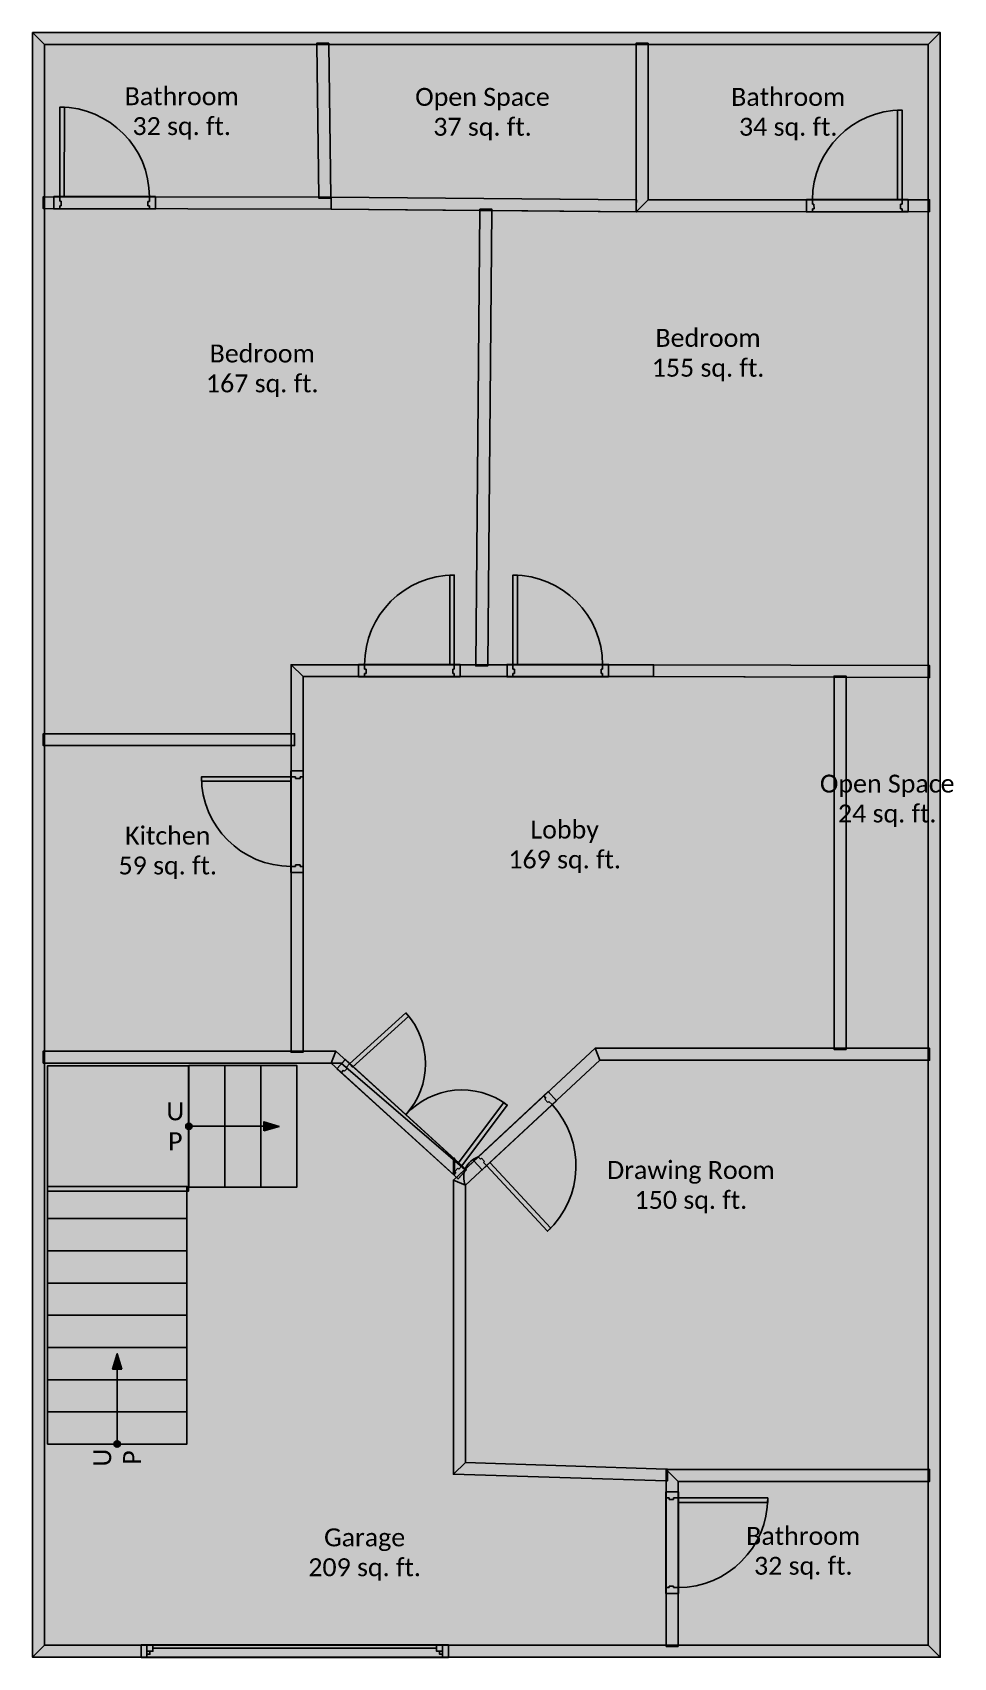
# Model space of a CAD drawing. Extents: x 2.1 to 27.9, y 0.2 to 45.5.
import ezdxf

# ---------------------------------------------------------------- set-up
doc = ezdxf.new("R2010")
doc.units = 0
doc.header["$LTSCALE"] = 0.289471
doc.header["$MEASUREMENT"] = 0
doc.layers.get('0').update_dxf_attribs({"linetype": 'CONTINUOUS'})
for name, color, linetype in [('BUILDING_ENVELOPE', 7, 'CONTINUOUS'), ('LANDING', 7, 'CONTINUOUS'), ('SPACE', 7, 'CONTINUOUS'), ('STAIR', 7, 'CONTINUOUS')]:
    doc.layers.add(name, color=color, linetype=linetype)
doc.styles.get("Standard").update_dxf_attribs({"font": 'txt.shx'})

msp = doc.modelspace()

# ---------------------------------------------------------------- hatches: boundary and pattern name
at = {"layer": 'BUILDING_ENVELOPE'}
for points in [[(2.483, 45.167), (2.483, 0.5), (2.15, 0.167), (2.15, 45.5)], [(2.15, 45.5), (27.483, 45.5), (27.15, 45.167), (2.483, 45.167)], [(27.483, 45.5), (27.483, 0.167), (27.15, 0.5), (27.15, 45.167)], [(10.084, 45.167), (10.418, 45.167), (10.418, 45.2), (10.084, 45.2)], [(10.145, 40.908), (10.084, 45.167), (10.418, 45.167), (10.478, 40.908)], [(18.996, 45.167), (19.329, 45.167), (19.329, 45.2), (18.996, 45.2)], [(19.329, 45.167), (19.332, 40.829), (18.999, 40.496), (18.996, 45.167)], [(3.041, 43.417), (3.038, 40.917), (2.913, 40.917), (2.916, 43.417)], [(26.291, 43.334), (26.293, 40.834), (26.418, 40.834), (26.416, 43.334)], [(2.483, 40.585), (2.483, 40.918), (2.45, 40.918), (2.45, 40.585)], [(2.483, 40.918), (10.485, 40.908), (10.483, 40.574), (2.483, 40.585)], [(10.478, 40.908), (10.145, 40.908), (10.145, 40.875), (10.478, 40.874)], [(10.485, 40.908), (19.002, 40.829), (19, 40.663), (18.999, 40.496), (10.483, 40.574)], [(19.332, 40.829), (27.15, 40.835), (27.15, 40.501), (18.999, 40.496)], [(27.15, 40.835), (27.15, 40.501), (27.183, 40.501), (27.183, 40.835)], [(14.521, 27.861), (14.638, 40.536), (14.971, 40.533), (14.855, 27.861)], [(14.638, 40.536), (14.971, 40.533), (14.972, 40.566), (14.638, 40.569)], [(13.793, 30.361), (13.793, 27.861), (13.918, 27.861), (13.918, 30.361)], [(15.683, 30.361), (15.683, 27.861), (15.558, 27.861), (15.558, 30.361)], [(9.366, 27.861), (19.484, 27.861), (19.483, 27.527), (9.699, 27.527)], [(9.366, 17.08), (9.366, 27.861), (9.699, 27.527), (9.699, 17.08)], [(14.855, 27.861), (14.521, 27.861), (14.521, 27.827), (14.855, 27.827)], [(19.484, 27.861), (27.15, 27.836), (27.15, 27.502), (19.483, 27.527)], [(27.15, 27.836), (27.15, 27.502), (27.183, 27.502), (27.183, 27.836)], [(24.522, 27.511), (24.855, 27.51), (24.855, 27.543), (24.522, 27.544)], [(24.522, 17.158), (24.522, 27.511), (24.855, 27.51), (24.855, 17.158)], [(2.483, 25.601), (2.483, 25.935), (2.45, 25.935), (2.45, 25.601)], [(2.483, 25.935), (9.465, 25.935), (9.465, 25.768), (9.465, 25.601), (2.483, 25.601)], [(6.866, 24.606), (9.366, 24.606), (9.366, 24.731), (6.866, 24.731)], [(12.57, 18.149), (10.998, 16.728), (11.082, 16.635), (12.654, 18.056)], [(2.483, 16.746), (2.483, 17.08), (2.45, 17.08), (2.45, 16.746)], [(2.483, 17.08), (10.612, 17.08), (10.483, 16.746), (2.483, 16.746)], [(9.699, 17.08), (9.366, 17.08), (9.366, 17.046), (9.699, 17.046)], [(10.612, 17.08), (13.897, 14.089), (13.897, 13.638), (10.483, 16.746)], [(13.897, 13.48), (17.849, 17.158), (17.98, 16.824), (14.23, 13.335)], [(17.849, 17.158), (27.15, 17.158), (27.15, 16.824), (17.98, 16.824)], [(24.855, 17.158), (24.522, 17.158), (24.522, 17.124), (24.855, 17.124)], [(27.15, 17.158), (27.15, 16.824), (27.183, 16.824), (27.183, 17.158)], [(15.3, 15.648), (14.032, 13.95), (14.132, 13.875), (15.4, 15.573)], [(13.897, 14.089), (13.897, 13.638), (13.93, 13.638), (13.93, 14.089)], [(16.613, 12.137), (14.91, 13.967), (14.818, 13.882), (16.522, 12.052)], [(13.897, 5.272), (13.897, 13.48), (14.23, 13.335), (14.23, 5.595)], [(14.23, 5.595), (19.834, 5.418), (19.834, 5.085), (13.897, 5.272)], [(19.834, 5.418), (19.834, 5.085), (19.868, 5.085), (19.868, 5.418)], [(19.834, 5.408), (27.15, 5.408), (27.15, 5.074), (20.168, 5.074)], [(19.834, 0.5), (19.834, 5.408), (20.168, 5.074), (20.168, 0.5)], [(27.15, 5.408), (27.15, 5.074), (27.183, 5.074), (27.183, 5.408)], [(22.668, 4.485), (20.168, 4.485), (20.168, 4.61), (22.668, 4.61)], [(2.483, 0.5), (27.15, 0.5), (27.483, 0.167), (2.15, 0.167)], [(20.168, 0.5), (19.834, 0.5), (19.834, 0.467), (20.168, 0.467)]]:
    msp.add_hatch(color=7, dxfattribs=at).paths.add_polyline_path(points)
h = msp.add_hatch(color=7, dxfattribs=at)
h.paths.add_polyline_path([(2.745, 40.584), (2.746, 40.918), (2.913, 40.917), (2.912, 40.792), (2.912, 40.667), (2.912, 40.584)])
h.paths.add_polyline_path([(5.579, 40.581), (5.579, 40.914), (5.413, 40.914), (5.412, 40.789), (5.412, 40.664), (5.412, 40.581)])
h = msp.add_hatch(color=7, dxfattribs=at)
h.paths.add_polyline_path([(26.585, 40.501), (26.584, 40.834), (26.418, 40.834), (26.418, 40.709), (26.418, 40.584), (26.418, 40.501)])
h.paths.add_polyline_path([(23.751, 40.499), (23.751, 40.832), (23.918, 40.832), (23.918, 40.707), (23.918, 40.582), (23.918, 40.499)])
h = msp.add_hatch(color=7, dxfattribs=at)
h.paths.add_polyline_path([(2.912, 40.792), (2.954, 40.792), (2.954, 40.667), (2.912, 40.667)])
h.paths.add_polyline_path([(5.412, 40.789), (5.371, 40.789), (5.371, 40.664), (5.412, 40.664)])
h = msp.add_hatch(color=7, dxfattribs=at)
h.paths.add_polyline_path([(26.418, 40.709), (26.376, 40.709), (26.376, 40.584), (26.418, 40.584)])
h.paths.add_polyline_path([(23.918, 40.707), (23.959, 40.707), (23.96, 40.582), (23.918, 40.582)])
h = msp.add_hatch(color=7, dxfattribs=at)
h.paths.add_polyline_path([(14.084, 27.527), (14.084, 27.861), (13.918, 27.861), (13.918, 27.736), (13.918, 27.611), (13.918, 27.527)])
h.paths.add_polyline_path([(11.251, 27.527), (11.251, 27.861), (11.418, 27.861), (11.418, 27.736), (11.418, 27.611), (11.418, 27.527)])
h = msp.add_hatch(color=7, dxfattribs=at)
h.paths.add_polyline_path([(13.918, 27.736), (13.876, 27.736), (13.876, 27.611), (13.918, 27.611)])
h.paths.add_polyline_path([(11.418, 27.736), (11.459, 27.736), (11.459, 27.611), (11.418, 27.611)])
h = msp.add_hatch(color=7, dxfattribs=at)
h.paths.add_polyline_path([(15.392, 27.527), (15.392, 27.861), (15.558, 27.861), (15.558, 27.736), (15.558, 27.611), (15.558, 27.527)])
h.paths.add_polyline_path([(18.225, 27.527), (18.225, 27.861), (18.058, 27.861), (18.058, 27.736), (18.058, 27.611), (18.058, 27.527)])
h = msp.add_hatch(color=7, dxfattribs=at)
h.paths.add_polyline_path([(15.558, 27.736), (15.6, 27.736), (15.6, 27.611), (15.558, 27.611)])
h.paths.add_polyline_path([(18.058, 27.736), (18.017, 27.736), (18.017, 27.611), (18.058, 27.611)])
h = msp.add_hatch(color=7, dxfattribs=at)
h.paths.add_polyline_path([(9.699, 24.897), (9.366, 24.897), (9.366, 24.731), (9.491, 24.731), (9.616, 24.731), (9.699, 24.731)])
h.paths.add_polyline_path([(9.699, 22.064), (9.366, 22.064), (9.366, 22.231), (9.491, 22.231), (9.616, 22.231), (9.699, 22.231)])
h = msp.add_hatch(color=7, dxfattribs=at)
h.paths.add_polyline_path([(9.491, 24.731), (9.491, 24.689), (9.616, 24.689), (9.616, 24.731)])
h.paths.add_polyline_path([(9.491, 22.231), (9.491, 22.272), (9.616, 22.272), (9.616, 22.231)])
h = msp.add_hatch(color=7, dxfattribs=at)
h.paths.add_polyline_path([(14.031, 13.516), (14.255, 13.763), (14.132, 13.875), (14.048, 13.782), (13.964, 13.69), (13.908, 13.628)])
h.paths.add_polyline_path([(10.651, 16.593), (10.875, 16.84), (10.998, 16.728), (10.914, 16.635), (10.83, 16.543), (10.774, 16.481)])
h = msp.add_hatch(color=134, dxfattribs=at)
h.paths.add_polyline_path([(6.512, 16.675), (7.518, 16.675), (7.518, 13.285), (6.512, 13.285)])
h.paths.add_polyline_path([(7.518, 16.675), (8.525, 16.675), (8.525, 13.285), (7.518, 13.285)])
h.paths.add_polyline_path([(8.525, 16.675), (9.531, 16.675), (9.531, 13.285), (8.525, 13.285)])
edge = h.paths.add_edge_path(flags=0)
edge = h.paths.add_edge_path(flags=0)
edge = h.paths.add_edge_path(flags=0)
edge = h.paths.add_edge_path(flags=0)
edge = h.paths.add_edge_path(flags=0)
edge = h.paths.add_edge_path(flags=0)
edge = h.paths.add_edge_path(flags=0)
edge = h.paths.add_edge_path(flags=0)
edge = h.paths.add_edge_path(flags=0)
edge = h.paths.add_edge_path(flags=0)
edge = h.paths.add_edge_path(flags=0)
edge = h.paths.add_edge_path(flags=0)
edge = h.paths.add_edge_path(flags=0)
edge = h.paths.add_edge_path(flags=0)
edge = h.paths.add_edge_path(flags=0)
edge = h.paths.add_edge_path(flags=0)
edge = h.paths.add_edge_path(flags=0)
edge = h.paths.add_edge_path(flags=0)
edge = h.paths.add_edge_path(flags=0)
edge = h.paths.add_edge_path(flags=0)
edge = h.paths.add_edge_path(flags=0)
edge = h.paths.add_edge_path(flags=0)
edge = h.paths.add_edge_path(flags=0)
edge = h.paths.add_edge_path(flags=0)
edge = h.paths.add_edge_path(flags=0)
edge = h.paths.add_edge_path(flags=0)
edge = h.paths.add_edge_path(flags=0)
edge = h.paths.add_edge_path(flags=0)
edge = h.paths.add_edge_path(flags=0)
edge = h.paths.add_edge_path(flags=0)
h = msp.add_hatch(color=7, dxfattribs=at)
h.paths.add_polyline_path([(14.048, 13.782), (14.017, 13.81), (13.933, 13.718), (13.964, 13.69)])
h.paths.add_polyline_path([(10.914, 16.635), (10.945, 16.607), (10.861, 16.515), (10.83, 16.543)])
h = msp.add_hatch(color=7, dxfattribs=at)
h.paths.add_polyline_path([(14.469, 14.013), (14.696, 13.769), (14.818, 13.882), (14.733, 13.974), (14.648, 14.065), (14.591, 14.126)])
h.paths.add_polyline_path([(16.544, 15.943), (16.771, 15.699), (16.649, 15.585), (16.563, 15.677), (16.478, 15.768), (16.422, 15.829)])
h = msp.add_hatch(color=7, dxfattribs=at)
h.paths.add_polyline_path([(14.733, 13.974), (14.764, 14.002), (14.679, 14.093), (14.648, 14.065)])
h.paths.add_polyline_path([(16.563, 15.677), (16.533, 15.648), (16.448, 15.74), (16.478, 15.768)])
h = msp.add_hatch(color=134, dxfattribs=at)
h.paths.add_polyline_path([(2.564, 6.113), (2.564, 7.011), (6.46, 7.011), (6.46, 6.113)])
h.paths.add_polyline_path([(2.564, 7.011), (2.564, 7.91), (6.46, 7.91), (6.46, 7.011)])
h.paths.add_polyline_path([(2.564, 7.91), (2.564, 8.809), (6.46, 8.809), (6.46, 7.91)])
h.paths.add_polyline_path([(2.564, 8.809), (2.564, 9.708), (6.46, 9.708), (6.46, 8.809)])
h.paths.add_polyline_path([(2.564, 9.708), (2.564, 10.607), (6.46, 10.607), (6.46, 9.708)])
h.paths.add_polyline_path([(2.564, 10.607), (2.564, 11.505), (6.46, 11.505), (6.46, 10.607)])
h.paths.add_polyline_path([(2.564, 11.505), (2.564, 12.404), (6.46, 12.404), (6.46, 11.505)])
h.paths.add_polyline_path([(2.564, 12.404), (2.564, 13.303), (6.46, 13.303), (6.46, 12.404)])
edge = h.paths.add_edge_path(flags=0)
edge = h.paths.add_edge_path(flags=0)
edge = h.paths.add_edge_path(flags=0)
edge = h.paths.add_edge_path(flags=0)
edge = h.paths.add_edge_path(flags=0)
edge = h.paths.add_edge_path(flags=0)
edge = h.paths.add_edge_path(flags=0)
edge = h.paths.add_edge_path(flags=0)
edge = h.paths.add_edge_path(flags=0)
edge = h.paths.add_edge_path(flags=0)
edge = h.paths.add_edge_path(flags=0)
edge = h.paths.add_edge_path(flags=0)
edge = h.paths.add_edge_path(flags=0)
edge = h.paths.add_edge_path(flags=0)
edge = h.paths.add_edge_path(flags=0)
edge = h.paths.add_edge_path(flags=0)
edge = h.paths.add_edge_path(flags=0)
edge = h.paths.add_edge_path(flags=0)
edge = h.paths.add_edge_path(flags=0)
edge = h.paths.add_edge_path(flags=0)
edge = h.paths.add_edge_path(flags=0)
edge = h.paths.add_edge_path(flags=0)
edge = h.paths.add_edge_path(flags=0)
edge = h.paths.add_edge_path(flags=0)
edge = h.paths.add_edge_path(flags=0)
h = msp.add_hatch(color=7, dxfattribs=at)
h.paths.add_polyline_path([(19.834, 4.777), (20.168, 4.777), (20.168, 4.61), (20.043, 4.61), (19.918, 4.61), (19.834, 4.61)])
h.paths.add_polyline_path([(19.834, 1.943), (20.168, 1.943), (20.168, 2.11), (20.043, 2.11), (19.918, 2.11), (19.834, 2.11)])
h = msp.add_hatch(color=7, dxfattribs=at)
h.paths.add_polyline_path([(20.043, 4.61), (20.043, 4.568), (19.918, 4.568), (19.918, 4.61)])
h.paths.add_polyline_path([(20.043, 2.11), (20.043, 2.152), (19.918, 2.152), (19.918, 2.11)])
at = {"layer": 'LANDING'}
msp.add_hatch(color=134, dxfattribs=at).paths.add_polyline_path([(6.503, 16.665), (2.564, 16.665), (2.564, 13.168), (6.503, 13.168)])
at = {"layer": 'SPACE'}
for color, points in [(5, [(10.084, 45.167), (2.483, 45.167), (2.483, 40.918), (10.145, 40.908), (10.084, 45.167)]), (4, [(10.418, 45.167), (10.478, 40.908), (10.485, 40.908), (18.999, 40.829), (18.996, 45.167), (10.418, 45.167)]), (5, [(19.332, 40.829), (27.15, 40.835), (27.15, 45.167), (19.329, 45.167)]), (10, [(14.638, 40.536), (10.483, 40.574), (2.483, 40.585), (2.483, 25.935), (9.366, 25.935), (9.366, 27.861), (14.521, 27.861), (14.638, 40.536)]), (10, [(14.971, 40.533), (14.855, 27.861), (19.484, 27.861), (27.15, 27.836), (27.15, 40.501), (18.999, 40.496), (14.971, 40.533)]), (6, [(24.522, 17.158), (24.522, 27.511), (19.483, 27.527), (9.699, 27.527), (9.699, 17.08), (9.366, 17.08), (2.483, 17.08), (2.483, 16.746), (10.483, 16.746), (10.761, 16.746), (14.213, 13.774), (17.849, 17.158)]), (4, [(24.855, 27.51), (24.855, 17.158), (27.15, 17.158), (27.15, 27.502), (24.855, 27.51)]), (40, [(9.366, 25.601), (2.483, 25.601), (2.483, 17.08), (9.366, 17.08)]), (94, [(27.15, 17.158), (24.855, 17.158), (24.522, 17.158), (17.849, 17.158), (13.897, 13.48), (13.897, 5.272), (19.834, 5.085), (19.834, 5.408), (27.15, 5.408), (27.15, 16.824)]), (22, [(14.213, 13.774), (10.761, 16.746), (10.483, 16.746), (2.483, 16.746), (2.483, 0.5), (19.834, 0.5), (19.834, 5.085), (13.897, 5.272), (13.897, 13.48)]), (5, [(20.168, 5.074), (20.168, 0.5), (27.15, 0.5), (27.15, 5.074)])]:
    msp.add_hatch(color=color, dxfattribs=at).paths.add_polyline_path(points)
at = {"layer": 'STAIR'}
h = msp.add_hatch(color=134, dxfattribs=at)
edge = h.paths.add_edge_path()
edge.add_arc((6.512, 14.98), 0.0868, 0, 360)
for points in [[(8.607, 14.853), (8.607, 15.108), (9.033, 14.977)], [(4.639, 8.208), (4.384, 8.208), (4.514, 8.634)]]:
    msp.add_hatch(color=134, dxfattribs=at).paths.add_polyline_path(points)
h = msp.add_hatch(color=134, dxfattribs=at)
edge = h.paths.add_edge_path()
edge.add_arc((4.512, 6.113), 0.0868, 0, 360)

# ---------------------------------------------------------------- linework, layer by layer
at = {"color": 7, "linetype": 'CONTINUOUS'}
msp.add_arc((14.774, 13.564), 0.591, 108.0548, 202.8878, dxfattribs=at)
at = {"layer": 'BUILDING_ENVELOPE', "color": 7, "linetype": 'CONTINUOUS'}
for p, q in [((2.15, 45.5), (2.15, 0.167)), ((2.15, 45.5), (27.483, 45.5)), ((27.483, 45.5), (27.483, 0.167)), ((2.483, 45.167), (2.483, 0.5)), ((2.483, 45.167), (27.15, 45.167)), ((10.145, 40.908), (10.084, 45.167)), ((10.478, 40.908), (10.418, 45.167)), ((18.996, 45.167), (18.999, 40.496)), ((19.329, 45.167), (19.332, 40.829)), ((27.15, 45.167), (27.15, 0.5)), ((2.483, 40.918), (10.485, 40.908)), ((2.745, 40.584), (2.746, 40.918)), ((2.745, 40.584), (2.746, 40.918)), ((2.746, 40.918), (2.913, 40.917)), ((2.913, 40.917), (2.912, 40.792)), ((5.413, 40.914), (5.412, 40.789)), ((5.579, 40.914), (5.413, 40.914)), ((5.579, 40.581), (5.579, 40.914)), ((5.579, 40.581), (5.579, 40.914)), ((19.332, 40.829), (27.15, 40.835)), ((23.751, 40.499), (23.751, 40.832)), ((23.751, 40.832), (23.918, 40.832)), ((23.751, 40.499), (23.751, 40.832)), ((23.918, 40.832), (23.918, 40.707)), ((26.584, 40.834), (26.418, 40.834)), ((26.418, 40.834), (26.418, 40.709)), ((26.585, 40.501), (26.584, 40.834)), ((26.585, 40.501), (26.584, 40.834)), ((2.483, 40.585), (10.483, 40.574)), ((2.912, 40.584), (2.745, 40.584)), ((2.912, 40.792), (2.954, 40.792)), ((2.912, 40.667), (2.912, 40.584)), ((2.954, 40.667), (2.912, 40.667)), ((2.954, 40.792), (2.954, 40.667)), ((5.412, 40.789), (5.371, 40.789)), ((5.371, 40.789), (5.371, 40.664)), ((5.371, 40.664), (5.412, 40.664)), ((5.412, 40.664), (5.412, 40.581)), ((5.412, 40.581), (5.579, 40.581)), ((14.521, 27.861), (14.638, 40.536)), ((14.855, 27.861), (14.971, 40.533)), ((18.999, 40.496), (27.15, 40.501)), ((23.918, 40.499), (23.751, 40.499)), ((23.918, 40.707), (23.959, 40.707)), ((23.918, 40.582), (23.918, 40.499)), ((23.96, 40.582), (23.918, 40.582)), ((23.959, 40.707), (23.96, 40.582)), ((26.418, 40.709), (26.376, 40.709)), ((26.376, 40.709), (26.376, 40.584)), ((26.376, 40.584), (26.418, 40.584)), ((26.418, 40.584), (26.418, 40.501)), ((26.418, 40.501), (26.585, 40.501)), ((9.366, 27.861), (19.484, 27.861)), ((9.366, 17.08), (9.366, 27.861)), ((11.251, 27.527), (11.251, 27.861)), ((11.251, 27.861), (11.418, 27.861)), ((11.251, 27.527), (11.251, 27.861)), ((11.418, 27.861), (11.418, 27.736)), ((11.418, 27.736), (11.459, 27.736)), ((11.459, 27.736), (11.459, 27.611)), ((13.918, 27.736), (13.876, 27.736)), ((13.876, 27.736), (13.876, 27.611)), ((14.084, 27.861), (13.918, 27.861)), ((13.918, 27.861), (13.918, 27.736)), ((14.084, 27.527), (14.084, 27.861)), ((14.084, 27.527), (14.084, 27.861)), ((15.392, 27.527), (15.392, 27.861)), ((15.392, 27.861), (15.558, 27.861)), ((15.392, 27.527), (15.392, 27.861)), ((15.558, 27.861), (15.558, 27.736)), ((15.558, 27.736), (15.6, 27.736)), ((15.6, 27.736), (15.6, 27.611)), ((18.058, 27.736), (18.017, 27.736)), ((18.017, 27.736), (18.017, 27.611)), ((18.225, 27.861), (18.058, 27.861)), ((18.058, 27.861), (18.058, 27.736)), ((18.225, 27.527), (18.225, 27.861)), ((18.225, 27.527), (18.225, 27.861)), ((19.484, 27.861), (27.15, 27.836)), ((9.699, 27.527), (19.483, 27.527)), ((9.699, 17.08), (9.699, 27.527)), ((11.418, 27.527), (11.251, 27.527)), ((11.418, 27.611), (11.418, 27.527)), ((11.459, 27.611), (11.418, 27.611)), ((13.876, 27.611), (13.918, 27.611)), ((13.918, 27.611), (13.918, 27.527)), ((13.918, 27.527), (14.084, 27.527)), ((15.558, 27.527), (15.392, 27.527)), ((15.558, 27.611), (15.558, 27.527)), ((15.6, 27.611), (15.558, 27.611)), ((18.017, 27.611), (18.058, 27.611)), ((18.058, 27.611), (18.058, 27.527)), ((18.058, 27.527), (18.225, 27.527)), ((19.483, 27.527), (27.15, 27.502)), ((24.522, 17.158), (24.522, 27.511)), ((24.855, 17.158), (24.855, 27.51)), ((9.699, 24.897), (9.366, 24.897)), ((9.366, 24.897), (9.366, 24.731)), ((9.699, 24.897), (9.366, 24.897)), ((9.366, 24.731), (9.491, 24.731)), ((9.491, 24.731), (9.491, 24.689)), ((9.491, 24.689), (9.616, 24.689)), ((9.616, 24.731), (9.699, 24.731)), ((9.616, 24.689), (9.616, 24.731)), ((9.699, 24.731), (9.699, 24.897)), ((9.366, 22.064), (9.366, 22.231)), ((9.366, 22.231), (9.491, 22.231)), ((9.491, 22.231), (9.491, 22.272)), ((9.491, 22.272), (9.616, 22.272)), ((9.616, 22.272), (9.616, 22.231)), ((9.616, 22.231), (9.699, 22.231)), ((9.699, 22.231), (9.699, 22.064)), ((9.699, 22.064), (9.366, 22.064)), ((9.699, 22.064), (9.366, 22.064)), ((2.483, 17.08), (10.612, 17.08)), ((10.612, 17.08), (13.897, 14.089)), ((10.651, 16.593), (10.875, 16.84)), ((10.651, 16.593), (10.875, 16.84)), ((10.875, 16.84), (10.998, 16.728)), ((13.897, 13.48), (17.849, 17.158)), ((14.23, 13.335), (17.98, 16.824)), ((17.849, 17.158), (27.15, 17.158)), ((17.98, 16.824), (27.15, 16.824)), ((2.483, 16.746), (10.483, 16.746)), ((10.483, 16.746), (13.897, 13.638)), ((10.774, 16.481), (10.651, 16.593)), ((10.83, 16.543), (10.774, 16.481)), ((10.861, 16.515), (10.83, 16.543)), ((10.945, 16.607), (10.861, 16.515)), ((10.998, 16.728), (10.914, 16.635)), ((10.914, 16.635), (10.945, 16.607)), ((16.422, 15.829), (16.544, 15.943)), ((16.544, 15.943), (16.771, 15.699)), ((16.544, 15.943), (16.771, 15.699)), ((16.478, 15.768), (16.422, 15.829)), ((16.448, 15.74), (16.478, 15.768)), ((16.533, 15.648), (16.448, 15.74)), ((16.563, 15.677), (16.533, 15.648)), ((16.649, 15.585), (16.563, 15.677)), ((16.771, 15.699), (16.649, 15.585)), ((14.591, 14.126), (14.469, 14.013)), ((14.648, 14.065), (14.591, 14.126)), ((14.679, 14.093), (14.648, 14.065)), ((14.764, 14.002), (14.679, 14.093)), ((13.964, 13.69), (13.908, 13.628)), ((13.908, 13.628), (14.031, 13.516)), ((14.017, 13.81), (13.933, 13.718)), ((13.933, 13.718), (13.964, 13.69)), ((14.048, 13.782), (14.017, 13.81)), ((14.031, 13.516), (14.255, 13.763)), ((14.031, 13.516), (14.255, 13.763)), ((14.132, 13.875), (14.048, 13.782)), ((14.255, 13.763), (14.132, 13.875)), ((14.469, 14.013), (14.696, 13.769)), ((14.469, 14.013), (14.696, 13.769)), ((14.696, 13.769), (14.818, 13.882)), ((14.733, 13.974), (14.764, 14.002)), ((14.818, 13.882), (14.733, 13.974)), ((13.897, 5.272), (13.897, 13.48)), ((14.23, 5.595), (14.23, 13.335)), ((14.23, 5.595), (19.834, 5.418)), ((13.897, 5.272), (19.834, 5.085)), ((19.834, 5.408), (27.15, 5.408)), ((19.834, 0.5), (19.834, 5.408)), ((20.168, 5.074), (27.15, 5.074)), ((20.168, 0.5), (20.168, 5.074)), ((19.834, 4.777), (20.168, 4.777)), ((19.834, 4.61), (19.834, 4.777)), ((19.834, 4.777), (20.168, 4.777)), ((19.918, 4.61), (19.834, 4.61)), ((19.918, 4.568), (19.918, 4.61)), ((20.043, 4.568), (19.918, 4.568)), ((20.168, 4.61), (20.043, 4.61)), ((20.043, 4.61), (20.043, 4.568)), ((20.168, 4.777), (20.168, 4.61)), ((19.918, 2.11), (19.834, 2.11)), ((19.834, 2.11), (19.834, 1.943)), ((19.834, 1.943), (20.168, 1.943)), ((19.834, 1.943), (20.168, 1.943)), ((20.043, 2.152), (19.918, 2.152)), ((19.918, 2.152), (19.918, 2.11)), ((20.043, 2.11), (20.043, 2.152)), ((20.168, 2.11), (20.043, 2.11)), ((20.168, 1.943), (20.168, 2.11)), ((2.483, 0.5), (27.15, 0.5)), ((5.178, 0.167), (5.178, 0.5)), ((5.178, 0.5), (5.344, 0.5)), ((5.178, 0.167), (5.178, 0.5)), ((5.344, 0.5), (5.344, 0.417)), ((13.759, 0.5), (13.592, 0.5)), ((13.592, 0.5), (13.592, 0.417)), ((13.759, 0.167), (13.759, 0.5)), ((13.759, 0.167), (13.759, 0.5)), ((2.15, 0.167), (27.483, 0.167)), ((5.344, 0.167), (5.178, 0.167)), ((5.344, 0.25), (5.344, 0.167)), ((5.511, 0.417), (13.425, 0.417)), ((13.592, 0.25), (13.592, 0.167)), ((13.592, 0.167), (13.759, 0.167))]:
    msp.add_line(p, q, dxfattribs=at)
for points in [[(2.483, 45.167), (2.483, 0.5), (2.15, 0.167), (2.15, 45.5)], [(2.15, 45.5), (27.483, 45.5), (27.15, 45.167), (2.483, 45.167)], [(27.483, 45.5), (27.483, 0.167), (27.15, 0.5), (27.15, 45.167)], [(10.084, 45.167), (10.418, 45.167), (10.418, 45.2), (10.084, 45.2)], [(10.145, 40.908), (10.084, 45.167), (10.418, 45.167), (10.478, 40.908)], [(18.996, 45.167), (19.329, 45.167), (19.329, 45.2), (18.996, 45.2)], [(19.329, 45.167), (19.332, 40.829), (18.999, 40.496), (18.996, 45.167)], [(3.041, 43.417), (3.038, 40.917), (2.913, 40.917), (2.916, 43.417)], [(26.291, 43.334), (26.293, 40.834), (26.418, 40.834), (26.416, 43.334)], [(2.483, 40.585), (2.483, 40.918), (2.45, 40.918), (2.45, 40.585)], [(2.483, 40.918), (10.485, 40.908), (10.483, 40.574), (2.483, 40.585)], [(5.579, 40.573), (2.745, 40.576), (2.746, 40.926), (5.579, 40.922)], [(10.478, 40.908), (10.145, 40.908), (10.145, 40.875), (10.478, 40.874)], [(10.485, 40.908), (19.002, 40.829), (19, 40.663), (18.999, 40.496), (10.483, 40.574)], [(19.332, 40.829), (27.15, 40.835), (27.15, 40.501), (18.999, 40.496)], [(23.751, 40.491), (26.585, 40.493), (26.584, 40.842), (23.751, 40.84)], [(27.15, 40.835), (27.15, 40.501), (27.183, 40.501), (27.183, 40.835)], [(14.521, 27.861), (14.638, 40.536), (14.971, 40.533), (14.855, 27.861)], [(14.638, 40.536), (14.971, 40.533), (14.972, 40.566), (14.638, 40.569)], [(13.793, 30.361), (13.793, 27.861), (13.918, 27.861), (13.918, 30.361)], [(15.683, 30.361), (15.683, 27.861), (15.558, 27.861), (15.558, 30.361)], [(9.366, 27.861), (19.484, 27.861), (19.483, 27.527), (9.699, 27.527)], [(9.366, 17.08), (9.366, 27.861), (9.699, 27.527), (9.699, 17.08)], [(11.251, 27.519), (14.084, 27.519), (14.084, 27.869), (11.251, 27.869)], [(14.855, 27.861), (14.521, 27.861), (14.521, 27.827), (14.855, 27.827)], [(18.225, 27.519), (15.392, 27.519), (15.392, 27.869), (18.225, 27.869)], [(19.484, 27.861), (27.15, 27.836), (27.15, 27.502), (19.483, 27.527)], [(27.15, 27.836), (27.15, 27.502), (27.183, 27.502), (27.183, 27.836)], [(24.522, 27.511), (24.855, 27.51), (24.855, 27.543), (24.522, 27.544)], [(24.522, 17.158), (24.522, 27.511), (24.855, 27.51), (24.855, 17.158)], [(2.483, 25.601), (2.483, 25.935), (2.45, 25.935), (2.45, 25.601)], [(2.483, 25.935), (9.465, 25.935), (9.465, 25.768), (9.465, 25.601), (2.483, 25.601)], [(6.866, 24.606), (9.366, 24.606), (9.366, 24.731), (6.866, 24.731)], [(9.707, 22.064), (9.707, 24.897), (9.358, 24.897), (9.358, 22.064)], [(12.57, 18.149), (10.998, 16.728), (11.082, 16.635), (12.654, 18.056)], [(2.483, 16.746), (2.483, 17.08), (2.45, 17.08), (2.45, 16.746)], [(2.483, 17.08), (10.612, 17.08), (10.483, 16.746), (2.483, 16.746)], [(9.699, 17.08), (9.366, 17.08), (9.366, 17.046), (9.699, 17.046)], [(10.612, 17.08), (13.897, 14.089), (13.897, 13.638), (10.483, 16.746)], [(10.645, 16.588), (14.026, 13.51), (14.261, 13.768), (10.881, 16.846)], [(13.897, 13.48), (17.849, 17.158), (17.98, 16.824), (14.23, 13.335)], [(17.849, 17.158), (27.15, 17.158), (27.15, 16.824), (17.98, 16.824)], [(24.855, 17.158), (24.522, 17.158), (24.522, 17.124), (24.855, 17.124)], [(27.15, 17.158), (27.15, 16.824), (27.183, 16.824), (27.183, 17.158)], [(16.538, 15.949), (14.464, 14.018), (14.702, 13.763), (16.776, 15.693)], [(15.3, 15.648), (14.032, 13.95), (14.132, 13.875), (15.4, 15.573)], [(13.897, 14.089), (13.897, 13.638), (13.93, 13.638), (13.93, 14.089)], [(16.613, 12.137), (14.91, 13.967), (14.818, 13.882), (16.522, 12.052)], [(13.897, 5.272), (13.897, 13.48), (14.23, 13.335), (14.23, 5.595)], [(14.23, 5.595), (19.834, 5.418), (19.834, 5.085), (13.897, 5.272)], [(19.834, 5.418), (19.834, 5.085), (19.868, 5.085), (19.868, 5.418)], [(19.834, 5.408), (27.15, 5.408), (27.15, 5.074), (20.168, 5.074)], [(19.834, 0.5), (19.834, 5.408), (20.168, 5.074), (20.168, 0.5)], [(27.15, 5.408), (27.15, 5.074), (27.183, 5.074), (27.183, 5.408)], [(19.826, 1.943), (19.826, 4.777), (20.176, 4.777), (20.176, 1.943)], [(22.668, 4.485), (20.168, 4.485), (20.168, 4.61), (22.668, 4.61)], [(2.483, 0.5), (27.15, 0.5), (27.483, 0.167), (2.15, 0.167)], [(5.178, 0.159), (13.759, 0.159), (13.759, 0.508), (5.178, 0.508)], [(5.344, 0.5), (5.511, 0.5), (5.511, 0.333), (5.344, 0.333)], [(13.592, 0.5), (13.425, 0.5), (13.425, 0.333), (13.592, 0.333)], [(20.168, 0.5), (19.834, 0.5), (19.834, 0.467), (20.168, 0.467)], [(5.344, 0.333), (5.428, 0.333), (5.428, 0.25), (5.344, 0.25)], [(13.592, 0.333), (13.509, 0.333), (13.509, 0.25), (13.592, 0.25)]]:
    msp.add_lwpolyline(points, close=True, dxfattribs=at)
for points in [[(10.485, 40.908), (19.002, 40.829), (19, 40.663)], [(10.483, 40.574), (18.999, 40.496), (19, 40.663)], [(2.483, 25.935), (9.465, 25.935), (9.465, 25.768)], [(2.483, 25.601), (9.465, 25.601), (9.465, 25.768)]]:
    msp.add_lwpolyline(points, dxfattribs=at)
at = {"layer": 'BUILDING_ENVELOPE', "color": 9, "linetype": 'CONTINUOUS'}
for points in [[(6.512, 16.675), (7.518, 16.675), (7.518, 13.285), (6.512, 13.285)], [(7.518, 16.675), (8.525, 16.675), (8.525, 13.285), (7.518, 13.285)], [(8.525, 16.675), (9.531, 16.675), (9.531, 13.285), (8.525, 13.285)], [(2.564, 12.404), (2.564, 13.303), (6.46, 13.303), (6.46, 12.404)], [(2.564, 11.505), (2.564, 12.404), (6.46, 12.404), (6.46, 11.505)], [(2.564, 10.607), (2.564, 11.505), (6.46, 11.505), (6.46, 10.607)], [(2.564, 9.708), (2.564, 10.607), (6.46, 10.607), (6.46, 9.708)], [(2.564, 8.809), (2.564, 9.708), (6.46, 9.708), (6.46, 8.809)], [(2.564, 7.91), (2.564, 8.809), (6.46, 8.809), (6.46, 7.91)], [(2.564, 7.011), (2.564, 7.91), (6.46, 7.91), (6.46, 7.011)], [(2.564, 6.113), (2.564, 7.011), (6.46, 7.011), (6.46, 6.113)]]:
    msp.add_lwpolyline(points, close=True, dxfattribs=at)
at = {"layer": 'BUILDING_ENVELOPE', "color": 7, "linetype": 'CONTINUOUS'}
for centre, radius, start, end in [((2.913, 40.917), 2.5, 359.9254, 89.9254), ((26.418, 40.834), 2.5, 90.0373, 180.0373), ((13.918, 27.861), 2.5, 90, 180), ((15.558, 27.861), 2.5, 0, 90), ((9.366, 24.731), 2.5, 180, 270), ((10.998, 16.728), 2.119, 317.6854, 42.1111), ((14.132, 13.875), 2.119, 53.2596, 137.6854), ((14.818, 13.882), 2.5, 312.9399, 42.9399), ((20.168, 4.61), 2.5, 270, 0)]:
    msp.add_arc(centre, radius, start, end, dxfattribs=at)
at = {"layer": 'LANDING', "color": 7, "linetype": 'CONTINUOUS'}
msp.add_lwpolyline([(6.503, 16.665), (2.564, 16.665), (2.564, 13.168), (6.503, 13.168)], close=True, dxfattribs=at)
at = {"layer": 'SPACE', "linetype": 'CONTINUOUS'}
for p, q in [((10.084, 45.167), (2.483, 45.167)), ((2.483, 45.167), (2.483, 40.918)), ((10.145, 40.908), (10.084, 45.167)), ((10.418, 45.167), (10.478, 40.908)), ((18.996, 45.167), (10.418, 45.167)), ((18.999, 40.829), (18.996, 45.167)), ((2.483, 40.918), (10.145, 40.908)), ((10.478, 40.908), (10.485, 40.908)), ((10.485, 40.908), (18.999, 40.829)), ((10.483, 40.574), (2.483, 40.585)), ((2.483, 40.585), (2.483, 25.935)), ((14.638, 40.536), (10.483, 40.574)), ((14.521, 27.861), (14.638, 40.536)), ((14.971, 40.533), (14.855, 27.861)), ((18.999, 40.496), (14.971, 40.533)), ((27.15, 40.501), (18.999, 40.496)), ((27.15, 27.836), (27.15, 40.501)), ((9.366, 25.935), (9.366, 27.861)), ((9.366, 27.861), (14.521, 27.861)), ((14.855, 27.861), (19.484, 27.861)), ((19.484, 27.861), (27.15, 27.836)), ((24.855, 27.51), (24.855, 17.158)), ((27.15, 27.502), (24.855, 27.51)), ((27.15, 17.158), (27.15, 27.502)), ((2.483, 25.935), (9.366, 25.935)), ((24.855, 17.158), (27.15, 17.158))]:
    msp.add_line(p, q, dxfattribs=at)
for points in [[(19.332, 40.829), (27.15, 40.835), (27.15, 45.167), (19.329, 45.167)], [(24.522, 17.158), (24.522, 27.511), (19.483, 27.527), (9.699, 27.527), (9.699, 17.08), (9.366, 17.08), (2.483, 17.08), (2.483, 16.746), (10.483, 16.746), (10.761, 16.746), (14.213, 13.774), (17.849, 17.158)], [(9.366, 25.601), (2.483, 25.601), (2.483, 17.08), (9.366, 17.08)], [(27.15, 17.158), (24.855, 17.158), (24.522, 17.158), (17.849, 17.158), (13.897, 13.48), (13.897, 5.272), (19.834, 5.085), (19.834, 5.408), (27.15, 5.408), (27.15, 16.824)], [(14.213, 13.774), (10.761, 16.746), (10.483, 16.746), (2.483, 16.746), (2.483, 0.5), (19.834, 0.5), (19.834, 5.085), (13.897, 5.272), (13.897, 13.48)], [(20.168, 5.074), (20.168, 0.5), (27.15, 0.5), (27.15, 5.074)]]:
    msp.add_lwpolyline(points, close=True, dxfattribs=at)
at = {"layer": 'STAIR', "color": 7, "linetype": 'CONTINUOUS'}
for p, q in [((6.512, 14.98), (8.82, 14.98)), ((4.512, 6.113), (4.512, 8.421))]:
    msp.add_line(p, q, dxfattribs=at)
for points in [[(8.607, 14.853), (8.607, 15.108), (9.033, 14.977)], [(4.639, 8.208), (4.384, 8.208), (4.514, 8.634)]]:
    msp.add_lwpolyline(points, close=True, dxfattribs=at)
for centre in [(6.512, 14.98), (4.512, 6.113)]:
    msp.add_circle(centre, 0.0868, dxfattribs=at)

# ---------------------------------------------------------------- texts
at = {"layer": 'BUILDING_ENVELOPE', "insert": (6.135, 14.98), "char_height": 0.5, "width": 0.75327, "attachment_point": 5}
msp.add_mtext('\\C7;\\fCalibri|b0|i0|;\\H0.50000381469727;U\\PP', dxfattribs=at)
at = {"layer": 'BUILDING_ENVELOPE', "insert": (4.512, 5.736), "char_height": 0.5, "width": 0.75327, "attachment_point": 5, "rotation": 90}
msp.add_mtext('\\C7;\\fCalibri|b0|i0|;\\H0.50000381469727;U\\PP', dxfattribs=at)
at = {"layer": 'SPACE', "char_height": 0.5, "attachment_point": 5}
for s, insert, width in [('\\C7;\\fCalibri|b0|i0|;\\H0.50000381469727;Bathroom\\P32 sq. ft.\\P\\P', (6.314, 42.826), 3.31902), ('\\C7;\\fCalibri|b0|i0|;\\H0.50000381469727;Bathroom\\P34 sq. ft.\\P\\P', (23.239, 42.807), 3.31902), ('\\C7;\\fCalibri|b0|i0|;\\H0.50000381469727;Open Space\\P37 sq. ft.\\P\\P', (14.708, 42.807), 3.80925), ('\\C7;\\fCalibri|b0|i0|;\\H0.50000381469727;Bedroom\\P155 sq. ft.\\P\\P', (21.002, 36.083), 3.28479), ('\\C7;\\fCalibri|b0|i0|;\\H0.50000381469727;Bedroom\\P167 sq. ft.\\P\\P', (8.561, 35.647), 3.28479), ('\\C7;\\fCalibri|b0|i0|;\\H0.50000381469727;Open Space\\P24 sq. ft.\\P\\P', (26.002, 23.646), 3.80925), ('\\C7;\\fCalibri|b0|i0|;\\H0.50000381469727;Kitchen\\P59 sq. ft.\\P\\P', (5.924, 22.195), 2.9469), ('\\C7;\\fCalibri|b0|i0|;\\H0.50000381469727;Lobby\\P169 sq. ft.\\P\\P', (17.001, 22.364), 3.28479), ('\\C7;\\fCalibri|b0|i0|;\\H0.50000381469727;Drawing Room\\P150 sq. ft.\\P\\P', (20.523, 12.864), 4.59928), ('\\C7;\\fCalibri|b0|i0|;\\H0.50000381469727;Garage\\P209 sq. ft.\\P\\P', (11.418, 2.614), 3.28479), ('\\C7;\\fCalibri|b0|i0|;\\H0.50000381469727;Bathroom\\P32 sq. ft.\\P\\P', (23.659, 2.655), 3.31902)]:
    msp.add_mtext(s, dxfattribs=dict(at, insert=insert, width=width))

doc.saveas('drawing.dxf')
